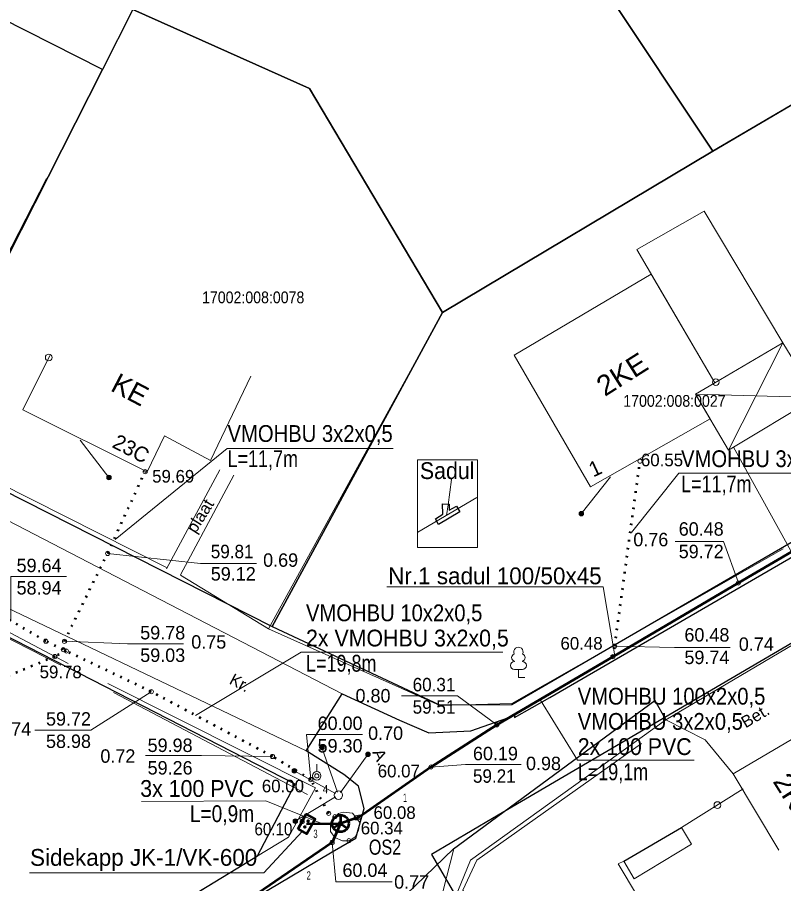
# Model space of a CAD drawing. Extents: x 641435 to 641903, y 6456666 to 6457201.
# Drawn here: x 641558.8 to 641604.4, y 6457090.3 to 6457141.8 of the extents above; entities that cross this region are included whole.
import ezdxf
from ezdxf.enums import TextEntityAlignment as Align

# ---------------------------------------------------------------- set-up
doc = ezdxf.new("R2010")
doc.units = 0
doc.header["$LTSCALE"] = 0.32
doc.linetypes.add('DOTTED', pattern=[1.5, 0.3, -1.2])
doc.linetypes.add('LONG_DASH_SHORT_DASH', pattern=[9.9, 6, -1.2, 1.5, -1.2])
for name, color, linetype, lineweight in [('1', 7, 'Continuous', 13), ('16', 7, 'Continuous', 53), ('17', 7, 'DOTTED', 53), ('2', 7, 'Continuous', 13), ('26', 7, 'Continuous', 13), ('28', 7, 'Continuous', 13), ('30', 7, 'Continuous', 13), ('39', 7, 'Continuous', 13), ('40', 7, 'Continuous', 25), ('44', 7, 'Continuous', 13), ('61', 7, 'Continuous', 13), ('62', 7, 'Continuous', 13)]:
    doc.layers.add(name, color=color, linetype=linetype, lineweight=lineweight)
doc.layers.add('58', color=7, linetype='Continuous')
doc.layers.add('59', color=7, linetype='Continuous')

msp = doc.modelspace()

# ---------------------------------------------------------------- hatches: boundary and pattern name
at = {"layer": '26'}
for points in [[(641575.9184, 6457093.6773, 1), (641575.8891, 6457093.6249, 1)], [(641576.1136, 6457094.0265, 1), (641576.0843, 6457093.9741, 1)]]:
    msp.add_hatch(color=256, dxfattribs=at).paths.add_polyline_path(points)

# ---------------------------------------------------------------- linework, layer by layer
at = {"layer": '1'}
for points in [[(641595.66, 6457128.01), (641599.68, 6457130.28), (641604.36, 6457122.46), (641600.31, 6457120.08)], [(641592.91, 6457113.89), (641600.03, 6457117.94), (641599.15, 6457119.4), (641600.31, 6457120.08), (641596.52, 6457126.54), (641588.37, 6457121.73)], [(641592.91, 6457113.89), (641600.03, 6457117.94), (641599.15, 6457119.4), (641600.31, 6457120.08), (641596.52, 6457126.54), (641588.37, 6457121.73)]]:
    msp.add_lwpolyline(points, close=True, dxfattribs=at)
for points in [[(641572.69, 6457120.48), (641570.29, 6457115.46), (641567.55, 6457116.93), (641566.52, 6457114.78), (641559.11, 6457118.47), (641560.71, 6457121.7)], [(641604.12, 6457092.27), (641601.41, 6457096.82), (641608.69, 6457101.1), (641610.82, 6457097.46)], [(641607.93, 6457086.67), (641600.19, 6457082.04), (641594.55, 6457091.46), (641594.89, 6457091.61), (641595.51, 6457090.57), (641598.92, 6457092.62), (641598.32, 6457093.62), (641601.99, 6457095.91)]]:
    msp.add_lwpolyline(points, dxfattribs=at)
at = {"layer": '16'}
msp.add_line((641578.02, 6457093.86), (641578.43, 6457093.58), dxfattribs=at)
msp.add_lwpolyline([(641578.02, 6457094.36), (641578.02, 6457093.86), (641577.6, 6457093.58)], dxfattribs=at)
msp.add_circle((641578.0183, 6457093.8586), 0.5, dxfattribs=at)
at = {"layer": '17', "linetype": 'Continuous'}
msp.add_line((641576, 6457093.83), (641578.02, 6457093.86), dxfattribs=at)
for points in [[(641658.64, 6457141.58), (641657.72, 6457141.09), (641654.03, 6457139.02), (641649.89, 6457136.51), (641644.36, 6457133.23), (641640.8, 6457131.07), (641629.92, 6457124.79), (641617.57, 6457117.5), (641610.13, 6457113.1), (641601.71, 6457108.17), (641594.24, 6457103.78), (641587.33, 6457099.73), (641583.41, 6457097.21), (641579.14, 6457094.24), (641578.02, 6457093.86)], [(641578.02, 6457093.86), (641577.52, 6457092.72), (641570.43, 6457087.87), (641569.06, 6457087), (641568.92, 6457086.78), (641571.63, 6457082.15), (641573.94, 6457078.27), (641578.44, 6457071.16), (641579.98, 6457068.74), (641580.1, 6457068.55), (641583.69, 6457062.64), (641585.54, 6457059.72), (641588.51, 6457054.69), (641590.77, 6457051.12), (641592.15, 6457047.93), (641594.84, 6457043.88), (641602.3, 6457031.78), (641602.32, 6457031.77), (641604.33, 6457028.43), (641606.16, 6457025.36)]]:
    msp.add_lwpolyline(points, dxfattribs=at)
at = {"layer": '17'}
for points in [[(641578.02, 6457093.86), (641577.32, 6457094.46), (641576.26, 6457096.47), (641573.97, 6457097.85), (641566.76, 6457101.7), (641561.7, 6457104.12), (641561.52, 6457104.2), (641560.47, 6457104.7), (641558.4, 6457105.92), (641553.27, 6457108.39), (641544.91, 6457113.14), (641535.7, 6457117.94), (641528.92, 6457121.11), (641528.29, 6457121.38)], [(641594.24, 6457103.78), (641594.35, 6457104.41), (641595.86, 6457115.41)], [(641561.52, 6457104.2), (641561.59, 6457104.7), (641564.16, 6457109.93), (641566.39, 6457114.79)], [(641561.7, 6457104.12), (641561.02, 6457103.79), (641555.2, 6457101.37)]]:
    msp.add_lwpolyline(points, dxfattribs=at)
at = {"layer": '17', "linetype": 'LONG_DASH_SHORT_DASH', "lineweight": 13}
msp.add_lwpolyline([(641577.69, 6457094.26), (641577.9, 6457094.46), (641578.18, 6457094.54), (641578.74, 6457094.47), (641578.95, 6457094.2), (641579.18, 6457093.91), (641579.09, 6457093.44), (641578.9, 6457093.07), (641578.53, 6457092.83), (641578.14, 6457092.82), (641577.69, 6457093.02), (641577.42, 6457093.38), (641577.42, 6457093.88)], close=True, dxfattribs=at)
at = {"layer": '2'}
for p, q in [((641601.12, 6457116.06), (641604.36, 6457122.46)), ((641599.15, 6457119.4), (641606.34, 6457119.2))]:
    msp.add_line(p, q, dxfattribs=at)
msp.add_lwpolyline([(641601.12, 6457116.06), (641606.34, 6457119.2), (641604.36, 6457122.46), (641600.31, 6457120.08), (641599.15, 6457119.4)], close=True, dxfattribs=at)
at = {"layer": '26', "lineweight": 53}
msp.add_lwpolyline([(641575.5, 6457093.54), (641575.98, 6457094.41), (641576.51, 6457094.12), (641576.02, 6457093.24)], close=True, dxfattribs=at)
at = {"layer": '26'}
for centre, radius in [((641560.6509, 6457121.5799), 0.2), ((641600.3721, 6457120.1178), 0.2), ((641577.9018, 6457095.5414), 0.25), ((641600.4618, 6457094.9528), 0.2)]:
    msp.add_circle(centre, radius, dxfattribs=at)
at = {"layer": '26', "lineweight": 53}
for centre in [(641575.9038, 6457093.6511), (641576.099, 6457094.0003)]:
    msp.add_circle(centre, 0.03, dxfattribs=at)
at = {"layer": '28'}
for p, q in [((641552.41, 6457116.44), (641560.51, 6457132.24)), ((641567.66, 6457109.08), (641557.31, 6457114.31)), ((641573.74, 6457105.43), (641568.5, 6457108.64)), ((641554.15, 6457107.42), (641561.8, 6457103.38))]:
    msp.add_line(p, q, dxfattribs=at)
for points in [[(641604.38, 6457110.2), (641588.22, 6457101), (641583.94, 6457100.88), (641573.74, 6457105.43), (641583.91, 6457123.92)], [(641564.18, 6457102.18), (641576.54, 6457095.98), (641574.92, 6457093.04), (641561.32, 6457084.8)], [(641594.41, 6457073.77), (641592.26, 6457077.41), (641585, 6457089.83), (641585.76, 6457091.67), (641597.4, 6457100.02)]]:
    msp.add_lwpolyline(points, dxfattribs=at)
at = {"layer": '30'}
for p, q in [((641578.13, 6457101.57), (641518.49, 6457132.45)), ((641567.67, 6457109), (641570.83, 6457114.9)), ((641568.49, 6457108.65), (641571.67, 6457114.59))]:
    msp.add_line(p, q, dxfattribs=at)
at = {"layer": '30', "lineweight": 25}
msp.add_line((641594.89, 6457091.61), (641598.32, 6457093.62), dxfattribs=at)
at = {"layer": '30'}
for points in [[(641518.72, 6457127.46), (641530.17, 6457121.02), (641538.96, 6457116.75), (641553.55, 6457108.89), (641553.55, 6457108.89), (641553.55, 6457108.89), (641575.98, 6457098.17)], [(641601.42, 6457116.24), (641604.61, 6457110.47), (641605, 6457109.78)], [(641601.41, 6457096.82), (641599.74, 6457098.84), (641597.4, 6457100.02), (641605.02, 6457104.52), (641608.76, 6457101.13)], [(641601.55, 6457057.4), (641599.5, 6457060.72), (641583.91, 6457089.02), (641584.78, 6457092.34)]]:
    msp.add_lwpolyline(points, dxfattribs=at)
at = {"layer": '30', "lineweight": 25}
for points in [[(641563.1, 6457083.61), (641575.02, 6457090.69), (641577.53, 6457092.18), (641578.93, 6457092.99), (641579.43, 6457094.75), (641579.1, 6457096.08), (641578.23, 6457096.77), (641575.98, 6457098.17), (641578.13, 6457101.57), (641581.54, 6457100), (641583.29, 6457099.26), (641585.78, 6457099.36), (641588.39, 6457100.28), (641588.38, 6457100.16), (641588.38, 6457100.16), (641590.48, 6457101.36), (641625.75, 6457121.81)], [(641564.84, 6457079.42), (641571.76, 6457083.32), (641581.35, 6457089.08), (641584.76, 6457092.35), (641596.74, 6457101.17), (641597.4, 6457100.02)]]:
    msp.add_lwpolyline(points, dxfattribs=at)
at = {"layer": '39'}
msp.add_line((641576.61, 6457096.94), (641576.61, 6457097.38), dxfattribs=at)
msp.add_circle((641576.6111, 6457096.6904), 0.2512, dxfattribs=at)
at = {"layer": '40'}
for points in [[(641628.7, 6457150.61), (641617.04, 6457170.41), (641591.39, 6457155.16), (641587.52, 6457152.87), (641600.2, 6457133.86)], [(641584.1, 6457124.25), (641600.2, 6457133.86), (641587.52, 6457152.87), (641584.8, 6457156.94), (641575.84, 6457161.37), (641565.66, 6457142.29), (641576.18, 6457137.58)], [(641531.15, 6457127.27), (641552.55, 6457116.42), (641563.86, 6457138.72), (641544.28, 6457148.64), (641542.45, 6457149.57)], [(641573.96, 6457105.57), (641584.1, 6457124.25), (641576.18, 6457137.58), (641565.66, 6457142.29), (641563.86, 6457138.72), (641552.55, 6457116.42)], [(641588.23, 6457100.94), (641618, 6457118.21), (641605.37, 6457136.9), (641600.2, 6457133.86), (641584.1, 6457124.25), (641573.96, 6457105.57), (641583.91, 6457100.92)], [(641544.32, 6457112.08), (641533.52, 6457091.98), (641537.46, 6457090.34), (641550.29, 6457078.07), (641573.08, 6457091.94), (641575.33, 6457096.19)], [(641583.44, 6457092.02), (641594.46, 6457073.22), (641598.09, 6457075.34), (641619.66, 6457087.98), (641608.64, 6457106.78), (641587.07, 6457094.15)]]:
    msp.add_lwpolyline(points, close=True, dxfattribs=at)
at = {"layer": '44'}
for p, q in [((641561.37, 6457103.28), (641554.2, 6457106.91)), ((641588.38, 6457103.52), (641588.38, 6457103.49)), ((641588.86, 6457103.52), (641588.86, 6457103.49)), ((641588.86, 6457103.02), (641588.38, 6457103.02)), ((641576.05, 6457095.59), (641564.5, 6457101.65))]:
    msp.add_line(p, q, dxfattribs=at)
for points in [[(641589, 6457102.54), (641588.62, 6457102.54), (641588.62, 6457103.02)], [(641591.88, 6457078.7), (641585.3, 6457089.89), (641586.15, 6457091.67), (641595.94, 6457098.61)]]:
    msp.add_lwpolyline(points, dxfattribs=at)
for centre, radius, start, end in [((641588.4263, 6457103.7314), 0.2124, 105.2441, 257.07903), ((641588.6163, 6457104.0639), 0.277, 332.5799, 207.4201), ((641588.8063, 6457103.7314), 0.2124, 282.92097, 74.7559), ((641588.3788, 6457103.2564), 0.2375, 90.00001, 270), ((641588.8538, 6457103.2564), 0.2375, 270, 89.99999)]:
    msp.add_arc(centre, radius, start, end, dxfattribs=at)
at = {"layer": '61'}
for p, q in [((641562.53, 6457116.67), (641564.24, 6457114.44)), ((641594.1, 6457114.49), (641592.36, 6457112.29)), ((641586.14, 6457113.25), (641582.63, 6457111.19)), ((641577.84, 6457095.73), (641576.92, 6457098.38)), ((641578.02, 6457095.7), (641579.66, 6457097.97)), ((641577.73, 6457095.64), (641575.27, 6457096.99)), ((641577.73, 6457095.44), (641575.33, 6457093.99))]:
    msp.add_line(p, q, dxfattribs=at)
for points in [[(641564.6, 6457110.75), (641571.28, 6457116.17), (641581.15, 6457116.17)], [(641595.35, 6457111.18), (641598.17, 6457114.71), (641608.35, 6457114.71)], [(641584.33, 6457112.18), (641584.43, 6457112.81), (641584.64, 6457114.32)], [(641601.71, 6457108.17), (641600.83, 6457110.63), (641597.94, 6457110.63)], [(641564.16, 6457109.93), (641569.68, 6457109.32), (641573.02, 6457109.32)], [(641558.4, 6457105.92), (641558.39, 6457108.56), (641561.72, 6457108.56)], [(641580.78, 6457107.94), (641593.67, 6457107.94), (641594.36, 6457103.83)], [(641561.59, 6457104.7), (641565.34, 6457104.55), (641568.67, 6457104.55)], [(641594.35, 6457104.41), (641597.9, 6457104.33), (641601.23, 6457104.33)], [(641569.39, 6457100.29), (641575.68, 6457104.05), (641587.69, 6457104.05)], [(641566.76, 6457101.7), (641563.15, 6457099.41), (641559.82, 6457099.41)], [(641587.33, 6457099.73), (641584.99, 6457101.46), (641581.65, 6457101.46)], [(641589.93, 6457101.2), (641592.13, 6457097.63), (641599.09, 6457097.63)], [(641576.26, 6457096.47), (641576, 6457099.15), (641579.33, 6457099.15)], [(641573.97, 6457097.85), (641569.74, 6457097.9), (641566.41, 6457097.9)], [(641583.41, 6457097.21), (641585.46, 6457097.36), (641588.79, 6457097.36)], [(641576.86, 6457093.88), (641573.58, 6457095.21), (641566.18, 6457095.17)], [(641575.75, 6457093.38), (641573.46, 6457090.92), (641559.5, 6457090.92)], [(641577.52, 6457092.72), (641577.75, 6457090.39), (641581.09, 6457090.39)]]:
    msp.add_lwpolyline(points, dxfattribs=at)
msp.add_lwpolyline([(641582.61, 6457115.49), (641586.18, 6457115.49), (641586.18, 6457110.28), (641582.61, 6457110.28)], close=True, dxfattribs=at)
at = {"layer": '61', "lineweight": 25}
msp.add_lwpolyline([(641583.86, 6457111.65), (641583.67, 6457111.99), (641584.12, 6457112.27), (641584.1, 6457112.88), (641584.5, 6457112.86), (641584.5, 6457112.49), (641584.93, 6457112.73), (641585.13, 6457112.4)], close=True, dxfattribs=at)
at = {"layer": '61'}
for centre, radius in [((641564.239, 6457114.4442), 0.1361), ((641564.239, 6457114.4442), 0.1207), ((641564.239, 6457114.4442), 0.1039), ((641564.239, 6457114.4442), 0.0901), ((641564.239, 6457114.4442), 0.0749), ((641564.239, 6457114.4442), 0.0614), ((641564.239, 6457114.4442), 0.0497), ((641564.239, 6457114.4442), 0.0348), ((641564.239, 6457114.4442), 0.0235), ((641564.239, 6457114.4442), 0.0132), ((641564.239, 6457114.4442), 0.00782), ((641592.3649, 6457112.2898), 0.1361), ((641592.3649, 6457112.2898), 0.1207), ((641592.3649, 6457112.2898), 0.1039), ((641592.3649, 6457112.2898), 0.0901), ((641592.3649, 6457112.2898), 0.0749), ((641592.3649, 6457112.2898), 0.0614), ((641592.3649, 6457112.2898), 0.0497), ((641592.3649, 6457112.2898), 0.0348), ((641592.3649, 6457112.2898), 0.0235), ((641592.3649, 6457112.2898), 0.0132), ((641592.3649, 6457112.2898), 0.00782), ((641576.9171, 6457098.3751), 0.1361), ((641576.9171, 6457098.3751), 0.1207), ((641576.9171, 6457098.3751), 0.1039), ((641576.9171, 6457098.3751), 0.0901), ((641576.9171, 6457098.3751), 0.0749), ((641576.9171, 6457098.3751), 0.0614), ((641576.9171, 6457098.3751), 0.0497), ((641576.9171, 6457098.3751), 0.0348), ((641576.9171, 6457098.3751), 0.0235), ((641576.9171, 6457098.3751), 0.0132), ((641576.9171, 6457098.3751), 0.00782), ((641579.659, 6457097.9729), 0.1361), ((641579.659, 6457097.9729), 0.1207), ((641579.659, 6457097.9729), 0.1039), ((641579.659, 6457097.9729), 0.0901), ((641579.659, 6457097.9729), 0.0749), ((641579.659, 6457097.9729), 0.0614), ((641579.659, 6457097.9729), 0.0497), ((641579.659, 6457097.9729), 0.0348), ((641579.659, 6457097.9729), 0.0235), ((641579.659, 6457097.9729), 0.0132), ((641579.659, 6457097.9729), 0.00782), ((641575.274, 6457096.9887), 0.1361), ((641575.274, 6457096.9887), 0.1207), ((641575.274, 6457096.9887), 0.1039), ((641575.274, 6457096.9887), 0.0901), ((641575.274, 6457096.9887), 0.0749), ((641575.274, 6457096.9887), 0.0614), ((641575.274, 6457096.9887), 0.0497), ((641575.274, 6457096.9887), 0.0348), ((641575.274, 6457096.9887), 0.0235), ((641575.274, 6457096.9887), 0.0132), ((641575.274, 6457096.9887), 0.00782), ((641575.3319, 6457093.9936), 0.1361), ((641575.3319, 6457093.9936), 0.1207), ((641575.3319, 6457093.9936), 0.1039), ((641575.3319, 6457093.9936), 0.0901), ((641575.3319, 6457093.9936), 0.0749), ((641575.3319, 6457093.9936), 0.0614), ((641575.3319, 6457093.9936), 0.0497), ((641575.3319, 6457093.9936), 0.0348), ((641575.3319, 6457093.9936), 0.0235), ((641575.3319, 6457093.9936), 0.0132), ((641575.3319, 6457093.9936), 0.00782)]:
    msp.add_circle(centre, radius, dxfattribs=at)
at = {"layer": '62'}
for centre in [(641595.8585, 6457115.4127), (641566.3921, 6457114.7879), (641564.1631, 6457109.9251), (641601.7125, 6457108.1666), (641560.4718, 6457104.704), (641561.5901, 6457104.6981), (641594.3493, 6457104.4086), (641561.0163, 6457103.7877), (641561.5202, 6457104.1965), (641561.7, 6457104.12), (641594.24, 6457103.78), (641566.7568, 6457101.7037), (641587.3279, 6457099.7277), (641573.9716, 6457097.8462), (641583.4121, 6457097.2142), (641576.6111, 6457096.6904), (641576.2584, 6457096.4694), (641577.3167, 6457094.4626), (641575.7395, 6457093.9721), (641577.6932, 6457094.2646), (641578.9544, 6457094.1979), (641579.1396, 6457094.2358), (641578.0183, 6457093.8586), (641577.5231, 6457092.7237), (641578.5267, 6457092.8329)]:
    msp.add_circle(centre, 0.125, dxfattribs=at)

# ---------------------------------------------------------------- texts
at = {"layer": '1', "width": 1.05}
for s, rotation, p in [('2KE', 32.269, (641593.76, 6457119.23)), ('2KK', 302.269, (641603.73, 6457096.36))]:
    msp.add_text(s, height=1.2, rotation=rotation, dxfattribs=at).set_placement(p)
at = {"layer": '1'}
for s, height, rotation, p in [('KE', 1.2, 332.268, (641564.27, 6457119.64)), ('23C', 0.9, 332.422, (641564.37, 6457116.27)), ('1', 0.8999, 25.017, (641593.07, 6457114.44))]:
    msp.add_text(s, height=height, rotation=rotation, dxfattribs=at).set_placement(p)
at = {"layer": '16', "width": 0.8}
msp.add_text('OS2', height=0.9, dxfattribs=at).set_placement((641579.71, 6457092))
at = {"layer": '30'}
for s, rotation, width, p in [('plaat', 57.836, 1.05, (641569.39, 6457111.07)), ('Bet.', 30.53, 1.05, (641602.14, 6457099.51)), ('A.', 295.346, 1.1, (641579.9, 6457098.1))]:
    msp.add_text(s, height=0.7, rotation=rotation, dxfattribs=dict(at, width=width)).set_placement(p)
msp.add_text('Kr.', height=0.7, rotation=331.991, dxfattribs=at).set_placement((641571.35, 6457102.2))
at = {"layer": '58', "width": 0.9}
for s, p in [('17002:008:0078', (641569.78, 6457124.81)), ('17002:008:0027', (641594.86, 6457118.65))]:
    msp.add_text(s, height=0.7, dxfattribs=at).set_placement(p)
at = {"layer": '59'}
for s, p in [('60.55', (641595.91, 6457115.11)), ('59.69', (641566.81, 6457114.14)), ('60.48', (641591.12, 6457104.2)), ('59.78', (641560.11, 6457102.5)), ('60.07', (641580.24, 6457096.6)), ('60.00', (641573.34, 6457095.71)), ('60.08', (641579.99, 6457094.13)), ('60.34', (641579.23, 6457093.21))]:
    msp.add_text(s, height=0.75, dxfattribs=at).set_placement(p)
at = {"layer": '59', "width": 0.9}
msp.add_text('60.10', height=0.75, dxfattribs=at).set_placement((641572.9, 6457093.15))
at = {"layer": '61'}
for s, height, width, p in [('VMOHBU 3x2x0,5', 1, 0.9, (641571.3, 6457116.56)), ('L=11,7m', 1, 0.8, (641571.3, 6457115.06)), ('VMOHBU 3x2x0,5', 1, 0.9, (641598.3, 6457115.06)), ('L=11,7m', 1, 0.8, (641598.3, 6457113.56)), ('59.81', 0.8, 0.95, (641570.3, 6457109.64)), ('VMOHBU 10x2x0,5', 1, 0.9, (641575.97, 6457105.89)), ('2x VMOHBU 3x2x0,5', 1, 0.95, (641575.97, 6457104.39)), ('L=19,8m', 1, 0.8, (641575.97, 6457102.89)), ('60.31', 0.8, 0.95, (641582.32, 6457101.72)), ('VMOHBU 100x2x0,5', 1, 0.9, (641592.15, 6457100.93)), ('59.51', 0.8, 0.95, (641582.32, 6457100.39)), ('VMOHBU 3x2x0,5', 1, 0.9, (641592.15, 6457099.43)), ('2x 100 PVC', 1, 0.95, (641592.15, 6457097.93)), ('L=19,1m', 1, 0.8, (641592.15, 6457096.43)), ('59.21', 0.8, 0.95, (641585.91, 6457096.28)), ('4', 0.5, 0.85, (641576.97, 6457095.65)), ('1', 0.5, 0.5, (641581.75, 6457095.14)), ('3', 0.5, 0.65, (641576.41, 6457092.99)), ('2', 0.5, 0.7, (641576, 6457090.51))]:
    msp.add_text(s, height=height, dxfattribs=dict(at, width=width)).set_placement(p)
at = {"layer": '61', "width": 0.95}
msp.add_text('Sadul', height=1, dxfattribs=at).set_placement((641584.375, 6457114.35), align=Align.CENTER)
at = {"layer": '61'}
for s, height, p in [('60.48', 0.8, (641598.16, 6457110.98)), ('59.72', 0.8, (641598.16, 6457109.64)), ('59.64', 0.8, (641558.74, 6457108.81)), ('59.12', 0.8, (641570.3, 6457108.31)), ('Nr.1 sadul 100/50x45', 1, (641580.86, 6457108.09)), ('58.94', 0.8, (641558.74, 6457107.48)), ('59.78', 0.8, (641566.1, 6457104.81)), ('60.48', 0.8, (641598.5, 6457104.68)), ('59.03', 0.8, (641566.1, 6457103.47)), ('59.74', 0.8, (641598.5, 6457103.34)), ('59.72', 0.8, (641560.49, 6457099.68)), ('60.00', 0.8, (641576.66, 6457099.42)), ('58.98', 0.8, (641560.49, 6457098.35)), ('59.98', 0.8, (641566.54, 6457098.11)), ('59.30', 0.8, (641576.66, 6457098.08)), ('60.19', 0.8, (641585.91, 6457097.62)), ('59.26', 0.8, (641566.54, 6457096.77)), ('Sidekapp JK-1/VK-600', 1, (641559.54, 6457091.34)), ('60.04', 0.8, (641578.14, 6457090.68))]:
    msp.add_text(s, height=height, dxfattribs=at).set_placement(p)
for s, p in [('0.76', (641597.54, 6457110.35)), ('0.69', (641575.5, 6457109.13)), ('0.75', (641571.22, 6457104.26)), ('0.74', (641603.82, 6457104.13)), ('0.80', (641581, 6457101.06)), ('0.74', (641559.61, 6457099.08)), ('0.70', (641581.75, 6457098.83)), ('0.72', (641565.81, 6457097.47)), ('0.98', (641591.15, 6457097.03)), ('0.77', (641583.3, 6457089.98))]:
    msp.add_text(s, height=0.8, dxfattribs=at).set_placement(p, align=Align.RIGHT)
for s, width, p in [('3x 100 PVC', 0.95, (641572.88, 6457095.44)), ('L=0,9m', 0.85, (641572.88, 6457093.94))]:
    msp.add_text(s, height=1, dxfattribs=dict(at, width=width)).set_placement(p, align=Align.RIGHT)

doc.saveas('drawing.dxf')
